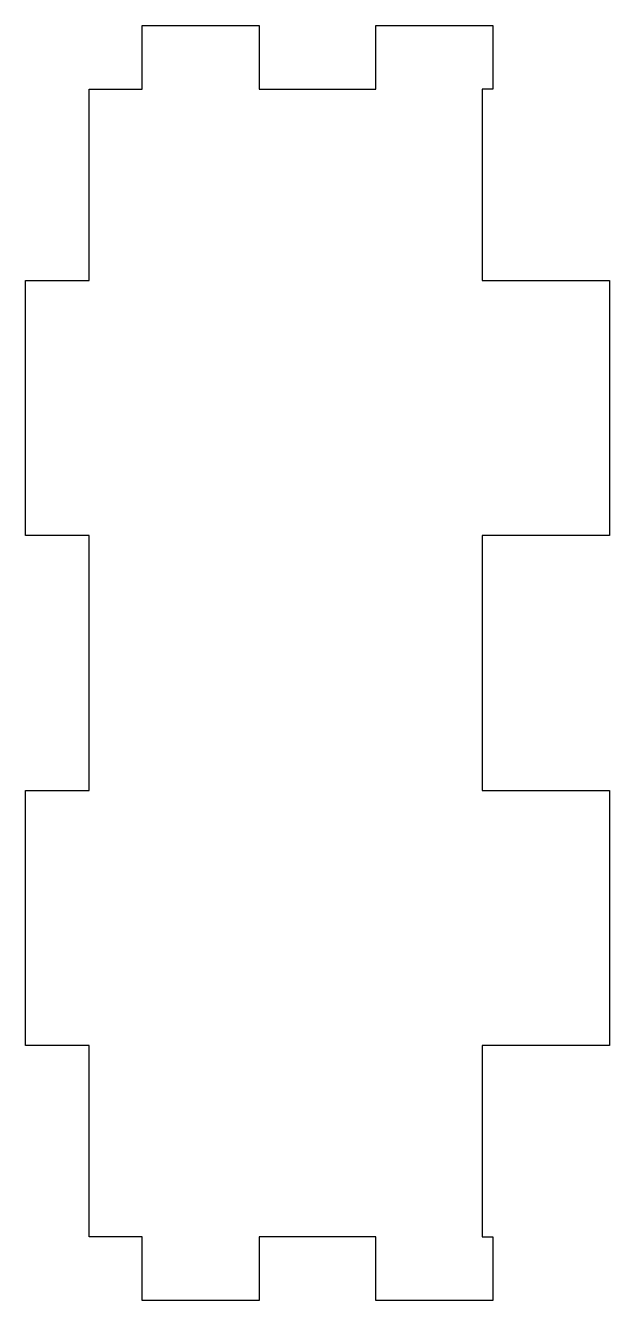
# Model space of a CAD drawing. Header units: millimetres. Extents: x -55 to 0, y 0 to 120.
import ezdxf

# ---------------------------------------------------------------- set-up
doc = ezdxf.new("R2010")
doc.units = ezdxf.units.MM
doc.layers.get('0').update_dxf_attribs({"linetype": 'CONTINUOUS'})

msp = doc.modelspace()

# ---------------------------------------------------------------- linework, layer by layer
msp.add_lwpolyline([(-49, 96), (-49, 114), (-44, 114), (-44, 120), (-33, 120), (-33, 114), (-22, 114), (-22, 120), (-11, 120), (-11, 114), (-12, 114), (-12, 96), (0, 96), (0, 72), (-12, 72), (-12, 48), (0, 48), (0, 24), (-12, 24), (-12, 6), (-11, 6), (-11, 0), (-22, 0), (-22, 6), (-33, 6), (-33, 0), (-44, 0), (-44, 6), (-49, 6), (-49, 24), (-55, 24), (-55, 48), (-49, 48), (-49, 72), (-55, 72), (-55, 96)], close=True)

doc.saveas('drawing.dxf')
